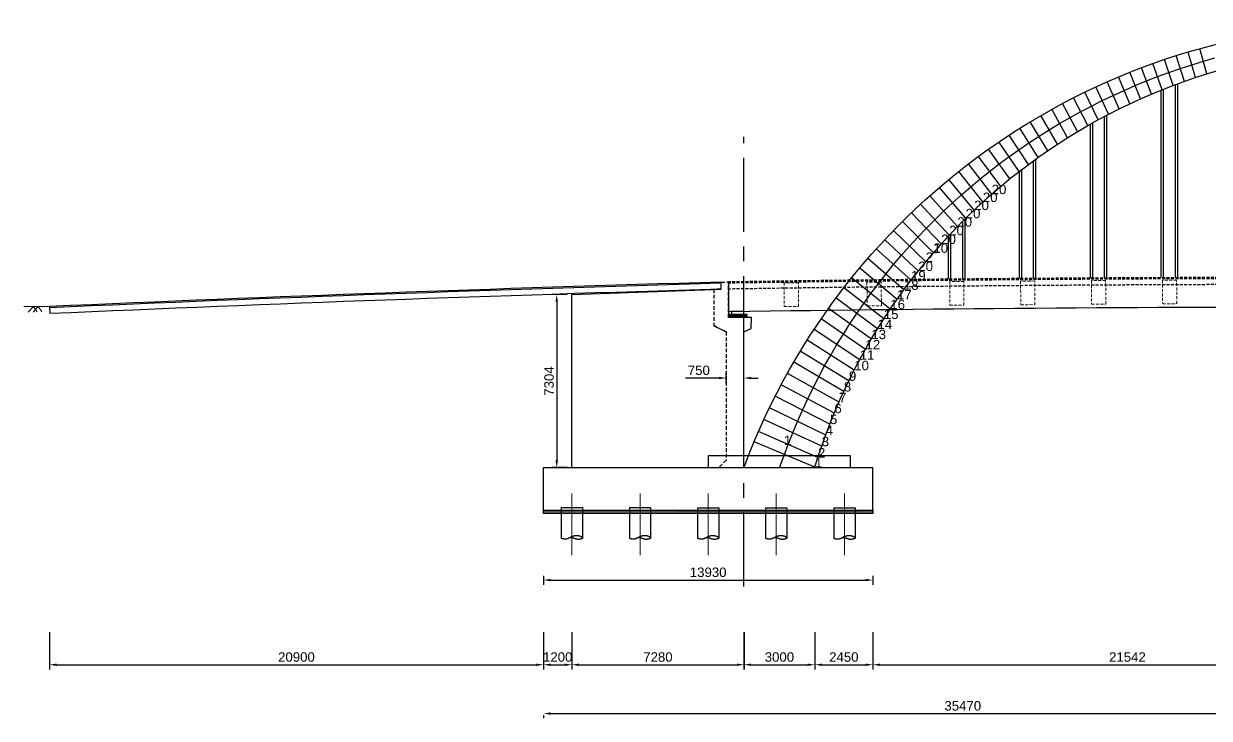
# Model space of a CAD drawing. Header units: millimetres. Extents: x 1231188 to 3867842, y -5478610 to -489530.
# Drawn here: x 3068080 to 3118229, y -3053709 to -3024349 of the extents above; entities that cross this region are included whole.
import ezdxf

# ---------------------------------------------------------------- set-up
doc = ezdxf.new("R2010")
doc.units = ezdxf.units.MM
doc.header["$LTSCALE"] = 25
doc.header["$MEASUREMENT"] = 0
doc.header["$PDMODE"] = 3
doc.linetypes.add('CENTER', pattern=[2, 1.25, -0.25, 0.25, -0.25])
doc.linetypes.add('DASHED2', pattern=[0.375, 0.25, -0.125])
doc.layers.get('Defpoints').update_dxf_attribs({"color": 230, "lineweight": 9})
for name, color, linetype in [('ABUTMENT', 1, 'Continuous'), ('ARCH', 4, 'Continuous'), ('bearing', 7, 'Continuous'), ('con-outline', 7, 'Continuous'), ('Deck _Hidden', 7, 'DASHED2'), ('Girder _Hidden', 8, 'DASHED2'), ('Hatch 1', 14, 'Continuous'), ('pedestal', 7, 'Continuous'), ('Pile Cap', 21, 'Continuous'), ('Restraint-1', 8, 'DASHED2'), ('SLOPEEARTH', 3, 'Continuous'), ('Suspender', 3, 'Continuous'), ('WC_Hidden', 8, 'DASHED2')]:
    doc.layers.add(name, color=color, linetype=linetype)
for name, color, linetype, lineweight in [('Center line', 252, 'CENTER', 9), ('COLUMN', 1, 'Continuous', 25), ('Con_Hidden', 8, 'DASHED2', 9), ('Construction Line', 170, 'Continuous', 25), ('DIM', 8, 'Continuous', 13), ('HATCH', 191, 'Continuous', 9), ('HOUSEP1', 7, 'Continuous', 15), ('PILE', 214, 'Continuous', 30)]:
    doc.layers.add(name, color=color, linetype=linetype, lineweight=lineweight)
doc.styles.add('ARIAL', font='arial.ttf', dxfattribs={"height": 400})
doc.styles.get("Standard").update_dxf_attribs({"font": 'swissl.ttf'})
doc.dimstyles.new('dim-50', dxfattribs={"dimtxt": 200, "dimasz": 200, "dimexe": 20, "dimexo": 20, "dimgap": 0.09, "dimtad": 0, "dimdec": 0, "dimzin": 0, "dimdsep": 46, "dimtxsty": 'Standard', "dimcen": 0.09, "dimclrd": 5, "dimclrt": 5, "dimazin": 0, "dimtfac": 1, "dimtdec": 0, "dimtofl": 0, "dimtmove": 0, "dimatfit": 3, "dimfxl": 1, "dimtolj": 1, "dimtzin": 0, "dimarcsym": 0})

# ---------------------------------------------------------------- blocks, each defined once
blk = doc.blocks.new('*D906')
at = {"layer": 'Defpoints', "color": 0, "lineweight": -2, "ltscale": 150, "transparency": 16777216}
for p in [(3069167, -3049870), (3090068, -3049870), (3090068, -3051446)]:
    blk.add_point(p, dxfattribs=at)
at = {"layer": 'DIM', "color": 0, "lineweight": -2, "ltscale": 150, "transparency": 16777216}
for p, q in [((3069167, -3050070), (3069167, -3051646)), ((3090068, -3050070), (3090068, -3051646))]:
    blk.add_line(p, q, dxfattribs=at)
at = {"layer": 'DIM', "color": 5, "lineweight": -2, "ltscale": 150, "transparency": 16777216}
blk.add_line((3069467, -3051446), (3089768, -3051446), dxfattribs=at)
for points in [[(3069467, -3051396), (3069467, -3051496), (3069167, -3051446)], [(3089768, -3051396), (3089768, -3051496), (3090068, -3051446)]]:
    blk.add_solid(points, dxfattribs=at)
at = {"layer": 'DIM', "color": 2, "ltscale": 150, "transparency": 16777216, "insert": (3079617, -3051122), "char_height": 400, "attachment_point": 5, "style": 'ARIAL'}
blk.add_mtext('\\A1;20900', dxfattribs=at)
blk = doc.blocks.new('*D907')
at = {"layer": 'Defpoints', "color": 0, "lineweight": -2, "ltscale": 150, "transparency": 16777216}
for p in [(3090068, -3049870), (3091268, -3049870), (3091268, -3051446)]:
    blk.add_point(p, dxfattribs=at)
at = {"layer": 'DIM', "color": 0, "lineweight": -2, "ltscale": 150, "transparency": 16777216}
for p, q in [((3090068, -3050070), (3090068, -3051646)), ((3091268, -3050070), (3091268, -3051646))]:
    blk.add_line(p, q, dxfattribs=at)
at = {"layer": 'DIM', "color": 5, "lineweight": -2, "ltscale": 150, "transparency": 16777216}
blk.add_line((3090368, -3051446), (3090968, -3051446), dxfattribs=at)
for points in [[(3090368, -3051396), (3090368, -3051496), (3090068, -3051446)], [(3090968, -3051396), (3090968, -3051496), (3091268, -3051446)]]:
    blk.add_solid(points, dxfattribs=at)
at = {"layer": 'DIM', "color": 2, "ltscale": 150, "transparency": 16777216, "insert": (3090668, -3051122), "char_height": 400, "attachment_point": 5, "style": 'ARIAL'}
blk.add_mtext('\\A1;1200', dxfattribs=at)
blk = doc.blocks.new('*D908')
at = {"layer": 'Defpoints', "color": 0, "lineweight": -2, "ltscale": 150, "transparency": 16777216}
for p in [(3091268, -3049870), (3098548, -3049870), (3098548, -3051446)]:
    blk.add_point(p, dxfattribs=at)
at = {"layer": 'DIM', "color": 0, "lineweight": -2, "ltscale": 150, "transparency": 16777216}
for p, q in [((3091268, -3050070), (3091268, -3051646)), ((3098548, -3050070), (3098548, -3051646))]:
    blk.add_line(p, q, dxfattribs=at)
at = {"layer": 'DIM', "color": 5, "lineweight": -2, "ltscale": 150, "transparency": 16777216}
blk.add_line((3091568, -3051446), (3098248, -3051446), dxfattribs=at)
for points in [[(3091568, -3051396), (3091568, -3051496), (3091268, -3051446)], [(3098248, -3051396), (3098248, -3051496), (3098548, -3051446)]]:
    blk.add_solid(points, dxfattribs=at)
at = {"layer": 'DIM', "color": 2, "ltscale": 150, "transparency": 16777216, "insert": (3094908, -3051122), "char_height": 400, "attachment_point": 5, "style": 'ARIAL'}
blk.add_mtext('\\A1;7280', dxfattribs=at)
blk = doc.blocks.new('*D909')
at = {"layer": 'Defpoints', "color": 0, "lineweight": -2, "ltscale": 150, "transparency": 16777216}
for p in [(3098547, -3049870), (3101546, -3049870), (3101546, -3051446)]:
    blk.add_point(p, dxfattribs=at)
at = {"layer": 'DIM', "color": 0, "lineweight": -2, "ltscale": 150, "transparency": 16777216}
for p, q in [((3098547, -3050070), (3098547, -3051646)), ((3101546, -3050070), (3101546, -3051646))]:
    blk.add_line(p, q, dxfattribs=at)
at = {"layer": 'DIM', "color": 5, "lineweight": -2, "ltscale": 150, "transparency": 16777216}
blk.add_line((3098847, -3051446), (3101246, -3051446), dxfattribs=at)
for points in [[(3098847, -3051396), (3098847, -3051496), (3098547, -3051446)], [(3101246, -3051396), (3101246, -3051496), (3101546, -3051446)]]:
    blk.add_solid(points, dxfattribs=at)
at = {"layer": 'DIM', "color": 2, "ltscale": 150, "transparency": 16777216, "insert": (3100046, -3051122), "char_height": 400, "attachment_point": 5, "style": 'ARIAL'}
blk.add_mtext('\\A1;3000', dxfattribs=at)
blk = doc.blocks.new('*D910')
at = {"layer": 'Defpoints', "color": 0, "lineweight": -2, "ltscale": 150, "transparency": 16777216}
for p in [(3101546, -3049870), (3103997, -3049870), (3103997, -3051446)]:
    blk.add_point(p, dxfattribs=at)
at = {"layer": 'DIM', "color": 0, "lineweight": -2, "ltscale": 150, "transparency": 16777216}
for p, q in [((3101546, -3050070), (3101546, -3051646)), ((3103997, -3050070), (3103997, -3051646))]:
    blk.add_line(p, q, dxfattribs=at)
at = {"layer": 'DIM', "color": 5, "lineweight": -2, "ltscale": 150, "transparency": 16777216}
blk.add_line((3101846, -3051446), (3103697, -3051446), dxfattribs=at)
for points in [[(3101846, -3051396), (3101846, -3051496), (3101546, -3051446)], [(3103697, -3051396), (3103697, -3051496), (3103997, -3051446)]]:
    blk.add_solid(points, dxfattribs=at)
at = {"layer": 'DIM', "color": 2, "ltscale": 150, "transparency": 16777216, "insert": (3102771, -3051122), "char_height": 400, "attachment_point": 5, "style": 'ARIAL'}
blk.add_mtext('\\A1;2450', dxfattribs=at)
blk = doc.blocks.new('*D911')
at = {"layer": 'Defpoints', "color": 0, "lineweight": -2, "ltscale": 150, "transparency": 16777216}
for p in [(3103996, -3049870), (3125538, -3049870), (3125538, -3051446)]:
    blk.add_point(p, dxfattribs=at)
at = {"layer": 'DIM', "color": 0, "lineweight": -2, "ltscale": 150, "transparency": 16777216}
for p, q in [((3103996, -3050070), (3103996, -3051646)), ((3125538, -3050070), (3125538, -3051646))]:
    blk.add_line(p, q, dxfattribs=at)
at = {"layer": 'DIM', "color": 5, "lineweight": -2, "ltscale": 150, "transparency": 16777216}
blk.add_line((3104296, -3051446), (3125238, -3051446), dxfattribs=at)
for points in [[(3104296, -3051396), (3104296, -3051496), (3103996, -3051446)], [(3125238, -3051396), (3125238, -3051496), (3125538, -3051446)]]:
    blk.add_solid(points, dxfattribs=at)
at = {"layer": 'DIM', "color": 2, "ltscale": 150, "transparency": 16777216, "insert": (3114767, -3051122), "char_height": 400, "attachment_point": 5, "style": 'ARIAL'}
blk.add_mtext('\\A1;21542', dxfattribs=at)
blk = doc.blocks.new('*D898')
at = {"layer": 'Defpoints', "color": 0, "lineweight": -2, "ltscale": 150, "transparency": 16777216}
for p in [(3090068, -3053377, 46692), (3125538, -3053377), (3125538, -3053509)]:
    blk.add_point(p, dxfattribs=at)
at = {"layer": 'DIM', "color": 0, "lineweight": -2, "ltscale": 150, "transparency": 16777216}
for p, q in [((3090068, -3053577), (3090068, -3053709)), ((3125538, -3053577), (3125538, -3053709))]:
    blk.add_line(p, q, dxfattribs=at)
at = {"layer": 'DIM', "color": 5, "lineweight": -2, "ltscale": 150, "transparency": 16777216}
blk.add_line((3090368, -3053509), (3125238, -3053509), dxfattribs=at)
for points in [[(3090368, -3053459), (3090368, -3053559), (3090068, -3053509)], [(3125238, -3053459), (3125238, -3053559), (3125538, -3053509)]]:
    blk.add_solid(points, dxfattribs=at)
at = {"layer": 'DIM', "color": 2, "ltscale": 150, "transparency": 16777216, "insert": (3107803, -3053185), "char_height": 400, "attachment_point": 5, "style": 'ARIAL'}
blk.add_mtext('\\A1;35470', dxfattribs=at)
blk = doc.blocks.new('*D900')
at = {"layer": 'Defpoints', "color": 0, "lineweight": -2, "ltscale": 150, "transparency": 16777216}
for p in [(3090067, -3047483, 46692), (3103997, -3047484, 46692), (3103997, -3047864)]:
    blk.add_point(p, dxfattribs=at)
at = {"layer": 'DIM', "color": 0, "lineweight": -2, "ltscale": 150, "transparency": 16777216}
for p, q in [((3090067, -3047683), (3090067, -3048064)), ((3103997, -3047684), (3103997, -3048064))]:
    blk.add_line(p, q, dxfattribs=at)
at = {"layer": 'DIM', "color": 5, "lineweight": -2, "ltscale": 150, "transparency": 16777216}
blk.add_line((3090367, -3047864), (3103697, -3047864), dxfattribs=at)
for points in [[(3090367, -3047814), (3090367, -3047914), (3090067, -3047864)], [(3103697, -3047814), (3103697, -3047914), (3103997, -3047864)]]:
    blk.add_solid(points, dxfattribs=at)
at = {"layer": 'DIM', "color": 2, "ltscale": 150, "transparency": 16777216, "insert": (3097032, -3047540), "char_height": 400, "attachment_point": 5, "style": 'ARIAL'}
blk.add_mtext('\\A1;13930', dxfattribs=at)
blk = doc.blocks.new('*D912')
at = {"layer": 'Defpoints', "color": 0, "lineweight": -2, "ltscale": 150, "transparency": 16777216}
for p in [(3098546, -3039326), (3097796, -3039745), (3098546, -3039745, 4369)]:
    blk.add_point(p, dxfattribs=at)
at = {"layer": 'DIM', "color": 5, "lineweight": -2, "ltscale": 150, "transparency": 16777216}
for p, q in [((3097496, -3039326), (3096077, -3039326)), ((3098846, -3039326), (3099146, -3039326))]:
    blk.add_line(p, q, dxfattribs=at)
at = {"layer": 'DIM', "color": 0, "lineweight": -2, "ltscale": 150, "transparency": 16777216}
for p, q in [((3097796, -3039545), (3097796, -3039126)), ((3098546, -3039545), (3098546, -3039126))]:
    blk.add_line(p, q, dxfattribs=at)
at = {"layer": 'DIM', "color": 5, "lineweight": -2, "ltscale": 150, "transparency": 16777216}
for points in [[(3097496, -3039276), (3097496, -3039376), (3097796, -3039326)], [(3098846, -3039276), (3098846, -3039376), (3098546, -3039326)]]:
    blk.add_solid(points, dxfattribs=at)
at = {"layer": 'DIM', "color": 2, "ltscale": 150, "transparency": 16777216, "insert": (3096636, -3039002), "char_height": 400, "attachment_point": 5, "style": 'ARIAL'}
blk.add_mtext('\\A1;750', dxfattribs=at)
blk = doc.blocks.new('*D913')
at = {"layer": 'Defpoints', "color": 0, "lineweight": -2, "ltscale": 150, "transparency": 16777216}
for p in [(3091268, -3035801, 46692), (3090627, -3043105), (3091268, -3043105, 46692)]:
    blk.add_point(p, dxfattribs=at)
at = {"layer": 'DIM', "color": 0, "lineweight": -2, "ltscale": 150, "transparency": 16777216}
for p, q in [((3091068, -3035801), (3090427, -3035801)), ((3091068, -3043105), (3090427, -3043105))]:
    blk.add_line(p, q, dxfattribs=at)
at = {"layer": 'DIM', "color": 5, "lineweight": -2, "ltscale": 150, "transparency": 16777216}
blk.add_line((3090627, -3036101), (3090627, -3042805), dxfattribs=at)
for points in [[(3090577, -3036101), (3090677, -3036101), (3090627, -3035801)], [(3090577, -3042805), (3090677, -3042805), (3090627, -3043105)]]:
    blk.add_solid(points, dxfattribs=at)
at = {"layer": 'DIM', "color": 2, "ltscale": 150, "transparency": 16777216, "insert": (3090302, -3039453), "char_height": 400, "attachment_point": 5, "rotation": 90, "style": 'ARIAL'}
blk.add_mtext('\\A1;7304', dxfattribs=at)

msp = doc.modelspace()

# ---------------------------------------------------------------- hatches: boundary and pattern name
at = {"layer": 'HATCH', "linetype": 'ByBlock', "ltscale": 100}
h = msp.add_hatch(dxfattribs=at)
h.set_pattern_fill('AR-CONC', color=256, scale=22, style=0)
h.set_pattern_definition([(50, (-7724980.62, -8600337.04), (157.7972402, -13.8054697), [16.5, -181.5]), (355, (-7724980.62, -8600337.04), (-30.5252934, 165.4822694), [13.2, -145.2]), (100.4514, (-7724967.47, -8600338.19), (127.272064, 151.6766993), [14.0228418, -154.2512646]), (46.1842, (-7724980.62, -8600293.04), (234.7930307, -36.414183), [24.75, -272.25]), (96.6356, (-7724961.05, -8600296.08), (205.6257952, 214.3059316), [21.0342634, -231.37686]), (351.1842, (-7724980.62, -8600293.04), (205.625628, 214.306092), [19.8, -217.8]), (21, (-7724958.62, -8600304.04), (131.3195515, -88.576156), [16.5, -181.5]), (326, (-7724958.62, -8600304.04), (53.529373, 159.53301), [13.2, -145.2]), (71.4514, (-7724947.67, -8600311.42), (184.8489783, 70.9567093), [14.0228418, -154.2512646]), (37.5, (-7724980.615, -8600337.04), (2.67516817, 73.23664784), [0, -143.44, 0, -147.4, 0, -145.75]), (7.5, (-7724980.615, -8600337.04), (57.87529824, 86.7705766), [0, -84.04, 0, -140.14, 0, -55.55]), (327.5, (-7725029.675, -8600337.04), (117.44093596, -4.96207178), [0, -55, 0, -171.6, 0, -227.7]), (317.5, (-7725051.68, -8600337.04), (128.30095726, 22.0230961), [0, -71.5, 0, -113.96, 0, -161.7])])
h.paths.add_polyline_path([(3095733.5, -3044906.6), (3095733.5, -3044981.6), (3103545.5, -3044981.6), (3103545.5, -3044906.6)])
at = {"layer": 'Hatch 1', "ltscale": 20}
h = msp.add_hatch(dxfattribs=at)
h.set_pattern_fill('ANSI31', color=256, scale=10, angle=-0.03242)
h.set_pattern_definition([(44.9675773, (-2139964.984, -476226), (-22.43793229, 22.46334113), [])])
h.paths.add_polyline_path([(3098659, -3036623.7), (3097908.9, -3036623.7), (3097908.9, -3036773.7), (3098659, -3036773.7)])

# ---------------------------------------------------------------- linework, layer by layer
at = {"layer": 'ABUTMENT', "linetype": 'DASHED2', "ltscale": 25}
for p, q in [((3097587.4, -3035271.2, 46777.2), (3097887.1, -3035264.8, 46691.8)), ((3097587.4, -3035571.7, 4140.2), (3097587.4, -3035271.2, 46777.2)), ((3097886.9, -3036773.7, 68040.5), (3097886.9, -3035264.8, 68040.5)), ((3097797.1, -3037375.8, 63770.8), (3097267.5, -3037111, 63770.8))]:
    msp.add_line(p, q, dxfattribs=at)
at = {"layer": 'ABUTMENT', "ltscale": 20}
for p, q in [((3091267.5, -3035801, 46691.8), (3097267.5, -3035580.3, 4140.2)), ((3091267.5, -3043105.1, 46691.8), (3091267.5, -3035801, 46691.6))]:
    msp.add_line(p, q, dxfattribs=at)
at = {"layer": 'ABUTMENT', "linetype": 'DASHED2', "ltscale": 25}
for points, elevation in [([(3097567.4, -3035571.7), (3097267.5, -3035580.3), (3097267.5, -3037111)], 4140.2), ([(3098545.5, -3043105.1), (3098545.5, -3041276.2)], 4369)]:
    msp.add_lwpolyline(points, dxfattribs=dict(at, elevation=elevation))
at = {"layer": 'ABUTMENT', "ltscale": 20}
for points, elevation in [([(3097267.5, -3035580.3), (3097567.4, -3035571.7), (3097587.4, -3035571.7)], 4140.2), ([(3098545.5, -3037376.1), (3098545.5, -3037376.1), (3098845.5, -3037226.1), (3098867.3, -3036774), (3097908.9, -3036773.7)], 68139.8), ([(3098545.5, -3041276.2), (3098545.5, -3037376.1)], 4369)]:
    msp.add_lwpolyline(points, dxfattribs=dict(at, elevation=elevation))
at = {"layer": 'ABUTMENT', "linetype": 'DASHED2', "ltscale": 25}
msp.add_lwpolyline([(3097277.2, -3037115.9), (3097797.1, -3037375.8), (3097793.9, -3042804.8), (3097493.5, -3043104.8)], dxfattribs=at)
at = {"layer": 'ARCH', "lineweight": -2, "ltscale": 100}
msp.add_lwpolyline([(3100045.8, -3043102.4), (3100260.2, -3042560.8), (3100420.8, -3042131.4), (3100613.3, -3041644), (3100815.1, -3041160.8), (3101026, -3040682.1), (3101246, -3040208), (3101474.8, -3039738.6), (3101712.6, -3039274.2), (3101959, -3038814.8), (3102214.1, -3038360.7), (3102477.7, -3037911.9), (3102749.7, -3037468.7), (3103030, -3037031.1), (3103318.4, -3036599.4), (3103614.8, -3036173.6), (3103919.2, -3035753.9), (3104231.3, -3035340.4), (3104551.1, -3034933.4), (3104878.4, -3034532.8), (3105213.2, -3034138.8), (3105555.2, -3033751.6), (3105904.3, -3033371.3), (3106260.4, -3032998), (3106623.4, -3032631.8), (3106993.1, -3032272.8), (3107369.3, -3031921.2), (3107752, -3031577.1), (3108141, -3031240.5), (3108536.1, -3030911.6), (3108937.2, -3030590.4), (3109344.2, -3030277.2), (3109756.8, -3029971.9), (3110175, -3029674.7), (3110598.5, -3029385.6), (3111027.3, -3029104.8), (3111461.2, -3028832.4), (3111899.9, -3028568.3), (3112343.5, -3028312.8), (3112791.6, -3028065.9), (3113244.2, -3027827.6), (3113701, -3027598), (3114162, -3027377.2), (3114626.9, -3027165.4), (3115095.6, -3026962.4), (3115567.9, -3026768.4), (3116043.7, -3026583.5), (3116522.7, -3026407.7), (3117004.9, -3026241.1), (3117490, -3026083.7), (3117977.9, -3025935.5), (3118468.5, -3025796.7)], dxfattribs=at)
at = {"layer": 'bearing', "ltscale": 10, "elevation": -0.2}
msp.add_lwpolyline([(3098017.8, -3036623.7), (3098545.5, -3036624), (3098545.5, -3036505), (3098017.8, -3036511)], close=True, dxfattribs=at)
at = {"layer": 'Center line', "ltscale": 100}
for p, q in [((3091267.5, -3046812.1, 46691.8), (3091267.5, -3044206.3, 46691.8)), ((3094149.5, -3046812.1, 35018.8), (3094149.5, -3044206.3, 35018.8)), ((3097031.5, -3046813.6, 4140.2), (3097031.5, -3044207.9, 4140.2)), ((3099913.5, -3046813.6, 11672.9), (3099913.5, -3044207.9, 11672.9)), ((3102795.5, -3046813.6), (3102795.5, -3044207.9))]:
    msp.add_line(p, q, dxfattribs=at)
at = {"layer": 'COLUMN', "color": 8, "lineweight": -2, "ltscale": 100}
for p, q in [((3097567.4, -3035271.6, 4140.2), (3097567.4, -3035571.7, 4140.2)), ((3097907.2, -3036114.5), (3097907.2, -3035264.4)), ((3069167.1, -3036305.5, 8280.3), (3069190.6, -3036604.7, 8280.3))]:
    msp.add_line(p, q, dxfattribs=at)
at = {"layer": 'COLUMN', "lineweight": 30, "ltscale": 100}
for p, q in [((3090067.5, -3044905.1, 46691.8), (3090067.5, -3043105.1, 46691.8)), ((3090067.5, -3043105.1, 46691.8), (3103995.5, -3043105.1, 46691.8)), ((3103995.5, -3044905.1, 46691.8), (3103995.5, -3043105.1, 46691.8))]:
    msp.add_line(p, q, dxfattribs=at)
for points in [[(3098545.5, -3043105.1), (3098592.1, -3042981.7, -0.6912061), (3152496, -3042974.1), (3152545.5, -3043105.1)], [(3101546.1, -3043105.1), (3101546.1, -3043099.8, -0.7396558), (3149544.9, -3043099.8, -45.2344682)]]:
    msp.add_lwpolyline(points, format="xyb", dxfattribs=at)
at = {"layer": 'COLUMN', "color": 8, "lineweight": -2, "ltscale": 100, "elevation": 4140.2}
for points in [[(3097567.4, -3035271.6, 0.003938), (3069167.1, -3036305.5, 0.0039368)], [(3097567.4, -3035321.6, 0.0039376), (3069171, -3036355.3, 0.0039219)], [(3097567.4, -3035571.7, 0.0039354), (3069190.6, -3036604.7, 0.0039197)]]:
    msp.add_lwpolyline(points, format="xyb", dxfattribs=at)
at = {"layer": 'COLUMN', "lineweight": 30, "ltscale": 100, "elevation": 4140.2}
msp.add_lwpolyline([(3090067.5, -3044906.6), (3103995.5, -3044906.6), (3103995.5, -3045055.1), (3090067.5, -3045055.1)], close=True, dxfattribs=at)
at = {"layer": 'COLUMN', "color": 8, "lineweight": -2}
for p in [(3118126.5, -3026470.1), (3116707.6, -3026956), (3117177.3, -3026784.6), (3117650.4, -3026622.6), (3115779, -3027326.7), (3116241.5, -3027136.7), (3114415.4, -3027951.3), (3114865.8, -3027734), (3115320.3, -3027525.8), (3113528.2, -3028412.5), (3113969.5, -3028177.4), (3112660, -3028908.6), (3113091.7, -3028656.2), (3111812.3, -3029439), (3112233.6, -3029169.6), (3110986.4, -3030002.6), (3111396.6, -3029716.7), (3110582.1, -3030296.7), (3109791.3, -3030908.7), (3110183.6, -3030598.8), (3109405.2, -3031226.4), (3108652.4, -3031884.6), (3109025.5, -3031551.7), (3108286, -3032224.8), (3107573.8, -3032926.7), (3107926.4, -3032572.2), (3107228.4, -3033288.2), (3106559.5, -3034031.4), (3106890.2, -3033656.4), (3106236.2, -3034412.8), (3105920.6, -3034800.7), (3105612.9, -3035194.7), (3105021.1, -3036000.7), (3105313, -3035594.8), (3104737.4, -3036412.4), (3104462, -3036829.7), (3104194.9, -3037252.4), (3103936.3, -3037680.3), (3103444.9, -3038551.2), (3103686.3, -3038113.3), (3103212.3, -3038993.8), (3102988.6, -3039440.9), (3102773.8, -3039892.4), (3102568.1, -3040348.1), (3102371.5, -3040807.9), (3102184, -3041271.4), (3102005.9, -3041738.6), (3101837.1, -3042209.2), (3101677.7, -3042683.1)]:
    msp.add_point(p, dxfattribs=at)
at = {"layer": 'con-outline', "linetype": 'DASHED2', "ltscale": 10, "elevation": -0.2}
msp.add_lwpolyline([(3098670.9, -3036774), (3097908.9, -3036773.7), (3097908.9, -3036623.7), (3098670.9, -3036624)], close=True, dxfattribs=at)
at = {"layer": 'Con_Hidden', "ltscale": 20}
for points in [[(3100249.1, -3036296), (3100849.1, -3036296), (3100849.1, -3035296), (3100249.1, -3035296)], [(3103761.2, -3036276.4), (3104361.2, -3036268.9), (3104348.7, -3035269), (3103748.7, -3035276.5)], [(3107251.7, -3036248.5), (3107851.7, -3036246.5), (3107848.4, -3035246.5), (3107248.4, -3035248.5)], [(3110254.2, -3036227), (3110854.2, -3036223.5), (3110848.3, -3035223.5), (3110248.3, -3035227)], [(3113250.5, -3036208), (3113850.5, -3036205), (3113845.5, -3035205), (3113245.5, -3035208)], [(3116257.4, -3036187.5), (3116857.4, -3036182), (3116848.2, -3035182), (3116248.3, -3035187.5)]]:
    msp.add_lwpolyline(points, close=True, dxfattribs=at)
at = {"layer": 'Construction Line', "lineweight": -2, "ltscale": 100}
for p, q in [((3118126.5, -3026470.1), (3117829.4, -3025401)), ((3116707.6, -3026956), (3116337.8, -3025859.5)), ((3117177.3, -3026784.6), (3116832.5, -3025697.6)), ((3117650.4, -3026622.6), (3117329.7, -3025544.8)), ((3115320.3, -3027525.8), (3114870.9, -3026399)), ((3115779, -3027326.7), (3115356.9, -3026210.2)), ((3116241.5, -3027136.7), (3115845.9, -3026030.4)), ((3113969.5, -3028177.4), (3113432.5, -3027018.6)), ((3114415.4, -3027951.3), (3113908.5, -3026803.2)), ((3114865.8, -3027734), (3114388, -3026596.7)), ((3113091.7, -3028656.2), (3112491.6, -3027475.5)), ((3113528.2, -3028412.5), (3112960.2, -3027242.7)), ((3112233.6, -3029169.6), (3111566.3, -3027967.1)), ((3112660, -3028908.6), (3112026.9, -3027717)), ((3111396.6, -3029716.7), (3110658, -3028493)), ((3111812.3, -3029439), (3111110, -3028225.8)), ((3110986.4, -3030002.6), (3110210.6, -3028768.6)), ((3110183.6, -3030598.8), (3109329.9, -3029345)), ((3110582.1, -3030296.7), (3109767.9, -3029052.7)), ((3109405.2, -3031226.4), (3108469.2, -3029954.5)), ((3109791.3, -3030908.7), (3108897, -3029645.7)), ((3109025.5, -3031551.7), (3108046.7, -3030271.4)), ((3108286, -3032224.8), (3107218, -3030929.4)), ((3108652.4, -3031884.6), (3107629.6, -3030596.4)), ((3107926.4, -3032572.2), (3106812.2, -3031270.3)), ((3107228.4, -3033288.2), (3106018.4, -3031975.4)), ((3107573.8, -3032926.7), (3106412.3, -3031619)), ((3106890.2, -3033656.4), (3105630.6, -3032339.6)), ((3106559.5, -3034031.4), (3105249.1, -3032711.3)), ((3105920.6, -3034800.7), (3104505.7, -3033477)), ((3106236.2, -3034412.8), (3104874.1, -3033090.4)), ((3105612.9, -3035194.7), (3104144, -3033870.9)), ((3105313, -3035594.8), (3103789.3, -3034272)), ((3105021.1, -3036000.7), (3103441.5, -3034680.1)), ((3104462, -3036829.7), (3102767.6, -3035517.4)), ((3104737.4, -3036412.4), (3103100.9, -3035095.3)), ((3104194.9, -3037252.4), (3102441.8, -3035946.3)), ((3103936.3, -3037680.3), (3102123.6, -3036381.9)), ((3103686.3, -3038113.3), (3101813.1, -3036824)), ((3103444.9, -3038551.2), (3101510.5, -3037272.6)), ((3103212.3, -3038993.8), (3101215.9, -3037727.5)), ((3102988.6, -3039440.9), (3100929.5, -3038188.7)), ((3102773.8, -3039892.4), (3100651.4, -3038655.9)), ((3102568.1, -3040348.1), (3100381.6, -3039129.1)), ((3102371.5, -3040807.9), (3100120.5, -3039608.1)), ((3102184, -3041271.4), (3099868, -3040092.8)), ((3102005.9, -3041738.6), (3099624.3, -3040583.1)), ((3101837.1, -3042209.2), (3099389.6, -3041078.8)), ((3101546.1, -3043099.8), (3098974.4, -3042021.8)), ((3101677.7, -3042683.1), (3099164, -3041579.8)), ((3098545.5, -3043105.1), (3101546.1, -3043099.8))]:
    msp.add_line(p, q, dxfattribs=at)
at = {"layer": 'Deck _Hidden', "ltscale": 20}
for points in [[(3097907.2, -3035314.4, -0.0041456), (3125545.4, -3035122.6)], [(3097907.2, -3035564.5, -0.0041462), (3125545.1, -3035372.6)]]:
    msp.add_lwpolyline(points, format="xyb", dxfattribs=at)
at = {"layer": 'Girder _Hidden', "color": 4, "linetype": 'ByBlock', "ltscale": 15}
msp.add_lwpolyline([(3097925.4, -3036514.3, -0.0041456), (3125543.8, -3036322.6, -0.0041456)], format="xyb", dxfattribs=at)
at = {"layer": 'HATCH', "linetype": 'ByBlock', "ltscale": 100}
for p, q in [((3090067.5, -3044980.1, 46691.8), (3103995.5, -3044980.1, 46691.8)), ((3090067.5, -3045055.1, 46691.8), (3103995.5, -3045055.1, 46691.8)), ((3103995.5, -3044980.1, 46691.8), (3103995.5, -3044905.1, 46691.8)), ((3103995.5, -3045055.1, 46691.8), (3103995.5, -3044980.1, 46691.8))]:
    msp.add_line(p, q, dxfattribs=at)
at = {"layer": 'HOUSEP1', "ltscale": 100}
for p, q in [((3069167.1, -3036305.5, 4140.2), (3068079.9, -3036305.5, 4140.2)), ((3068493.7, -3036305.5), (3068271.8, -3036540.5)), ((3068695.2, -3036305.5), (3068473.4, -3036540.5)), ((3068493.7, -3036305.5), (3068648.2, -3036530.1)), ((3068695.2, -3036305.5), (3068849.8, -3036530.1))]:
    msp.add_line(p, q, dxfattribs=at)
at = {"layer": 'pedestal', "linetype": 'ByBlock', "ltscale": 100}
for p, q in [((3097045.5, -3042605.1), (3103045.5, -3042605.1)), ((3097045.5, -3043105.1), (3097045.5, -3042605.1)), ((3103045.5, -3042605.1), (3103045.5, -3043105.1))]:
    msp.add_line(p, q, dxfattribs=at)
at = {"layer": 'PILE', "linetype": 'DASHED2', "ltscale": 2000}
for p, q in [((3090817.5, -3044804.8, 46691.8), (3091717.5, -3044804.8, 46691.8)), ((3090817.5, -3044804.8, 46691.8), (3090817.5, -3046104.5, 46691.8)), ((3091717.5, -3044804.8, 46691.8), (3091717.5, -3046104.5, 46691.8)), ((3093699.5, -3044804.8, 35018.8), (3094599.5, -3044804.8, 35018.8)), ((3093699.5, -3044804.8, 35018.8), (3093699.5, -3046104.5, 35018.8)), ((3094599.5, -3044804.8, 35018.8), (3094599.5, -3046104.5, 35018.8)), ((3096581.5, -3044806.3, 4140.2), (3097481.5, -3044806.3, 4140.2)), ((3096581.5, -3044806.3, 4140.2), (3096581.5, -3046106, 4140.2)), ((3097481.5, -3044806.3, 4140.2), (3097481.5, -3046106, 4140.2)), ((3099463.5, -3044806.3, 11672.9), (3100363.5, -3044806.3, 11672.9)), ((3099463.5, -3044806.3, 11672.9), (3099463.5, -3046106, 11672.9)), ((3100363.5, -3044806.3, 11672.9), (3100363.5, -3046106, 11672.9)), ((3102345.5, -3044806.3), (3103245.5, -3044806.3)), ((3102345.5, -3044806.3), (3102345.5, -3046106)), ((3103245.5, -3044806.3), (3103245.5, -3046106))]:
    msp.add_line(p, q, dxfattribs=at)
for points, knots in [([(3091717.5, -3046104.5, 46691.8), (3091717.5, -3046063.2, 46691.8), (3091528.4, -3045959.8, 46691.8), (3091243.3, -3046020, 46691.8), (3091016.4, -3046179.8, 46691.8), (3090865.3, -3046116.2, 46691.8), (3090817.5, -3046104.5, 46691.8)], [0, 0, 0, 0, 244.9137212, 595.5205607, 904.3406959, 1047.3117083, 1047.3117083, 1047.3117083, 1047.3117083]), ([(3091717.5, -3046104.5, 46691.8), (3091717.5, -3046104.5, 46691.8), (3091515, -3046198.2, 46691.8), (3091300.7, -3046057.4, 46691.8), (3091138.4, -3046087.9, 46691.8), (3091119.3, -3046105.3, 46691.8)], [0, 0, 0, 0, 275.407679, 579.85691, 760.1416168, 760.1416168, 760.1416168, 760.1416168]), ([(3094599.5, -3046104.5, 35018.8), (3094599.5, -3046063.2, 35018.8), (3094410.4, -3045959.8, 35018.8), (3094125.3, -3046020, 35018.8), (3093898.4, -3046179.8, 35018.8), (3093747.3, -3046116.2, 35018.8), (3093699.5, -3046104.5, 35018.8)], [0, 0, 0, 0, 244.9137212, 595.5205607, 904.3406959, 1047.3117083, 1047.3117083, 1047.3117083, 1047.3117083]), ([(3094599.5, -3046104.5, 35018.8), (3094599.5, -3046104.5, 35018.8), (3094397, -3046198.2, 35018.8), (3094182.7, -3046057.4, 35018.8), (3094020.4, -3046087.9, 35018.8), (3094001.3, -3046105.3, 35018.8)], [0, 0, 0, 0, 275.407679, 579.85691, 760.1416168, 760.1416168, 760.1416168, 760.1416168]), ([(3097481.5, -3046106, 4140.2), (3097481.5, -3046064.7, 4140.2), (3097292.4, -3045961.3, 4140.2), (3097007.3, -3046021.5, 4140.2), (3096780.4, -3046181.3, 4140.2), (3096629.3, -3046117.7, 4140.2), (3096581.5, -3046106, 4140.2)], [0, 0, 0, 0, 244.9137212, 595.5205607, 904.3406959, 1047.3117083, 1047.3117083, 1047.3117083, 1047.3117083]), ([(3097481.5, -3046106, 4140.2), (3097481.5, -3046106, 4140.2), (3097279, -3046199.7, 4140.2), (3097064.7, -3046059, 4140.2), (3096902.4, -3046089.4, 4140.2), (3096883.3, -3046106.8, 4140.2)], [0, 0, 0, 0, 275.407679, 579.85691, 760.1416168, 760.1416168, 760.1416168, 760.1416168]), ([(3100363.5, -3046106, 11672.9), (3100363.5, -3046064.7, 11672.9), (3100174.4, -3045961.3, 11672.9), (3099889.3, -3046021.5, 11672.9), (3099662.4, -3046181.3, 11672.9), (3099511.3, -3046117.7, 11672.9), (3099463.5, -3046106, 11672.9)], [0, 0, 0, 0, 244.9137212, 595.5205607, 904.3406959, 1047.3117083, 1047.3117083, 1047.3117083, 1047.3117083]), ([(3100363.5, -3046106, 11672.9), (3100363.5, -3046106, 11672.9), (3100161, -3046199.7, 11672.9), (3099946.7, -3046059, 11672.9), (3099784.4, -3046089.4, 11672.9), (3099765.3, -3046106.8, 11672.9)], [0, 0, 0, 0, 275.407679, 579.85691, 760.1416168, 760.1416168, 760.1416168, 760.1416168]), ([(3103245.5, -3046106), (3103245.5, -3046064.7), (3103056.4, -3045961.3), (3102771.3, -3046021.5), (3102544.4, -3046181.3), (3102393.3, -3046117.7), (3102345.5, -3046106)], [0, 0, 0, 0, 244.9137212, 595.5205607, 904.3406959, 1047.3117083, 1047.3117083, 1047.3117083, 1047.3117083]), ([(3103245.5, -3046106), (3103245.5, -3046106), (3103043, -3046199.7), (3102828.7, -3046059), (3102666.4, -3046089.4), (3102647.3, -3046106.8)], [0, 0, 0, 0, 275.407679, 579.85691, 760.1416168, 760.1416168, 760.1416168, 760.1416168])]:
    msp.add_open_spline(points, degree=3, knots=knots, dxfattribs=at)
at = {"layer": 'Pile Cap', "ltscale": 150}
msp.add_line((3090067.5, -3044905.1, 46691.8), (3103995.5, -3044905.1, 46691.8), dxfattribs=at)
at = {"layer": 'Restraint-1', "color": 4, "linetype": 'ByBlock', "ltscale": 20}
msp.add_line((3097908.9, -3036773.7, 68040.9), (3097907.2, -3036114.5), dxfattribs=at)
at = {"layer": 'SLOPEEARTH', "color": 0, "linetype": 'CENTER', "lineweight": -3, "ltscale": 100}
msp.add_line((3098545.5, -3048142), (3098545.5, -3029136.9), dxfattribs=at)
at = {"layer": 'Suspender'}
for p, q in [((3116798.3, -3035072.6), (3116798.3, -3026922.1)), ((3116898.3, -3035072.6), (3116898.3, -3026885.2)), ((3116198.3, -3035072.6), (3116198.3, -3027154)), ((3116298.3, -3035072.6), (3116298.3, -3027114.1)), ((3113798.3, -3035099.6), (3113798.3, -3028267.3)), ((3113898.3, -3035099.6), (3113898.3, -3028214.6)), ((3113198.3, -3035099.6), (3113198.3, -3028595.6)), ((3113298.3, -3035099.6), (3113298.3, -3028539.4)), ((3110298.3, -3035119.8), (3110298.3, -3030510.5)), ((3110798.3, -3035119.8), (3110798.3, -3030137.9)), ((3110898.3, -3035119.8), (3110898.3, -3030065.7)), ((3110198.3, -3035119.8), (3110198.3, -3030587.4)), ((3107798.4, -3035145.5), (3107798.4, -3032699.3)), ((3107898.4, -3035145.5), (3107898.4, -3032599.9)), ((3107198.4, -3035145.5), (3107198.4, -3033320.3)), ((3107298.4, -3035145.5), (3107298.4, -3033213.8))]:
    msp.add_line(p, q, dxfattribs=at)
at = {"layer": 'WC_Hidden', "ltscale": 20}
msp.add_lwpolyline([(3097907.2, -3035264.4, -0.0041455), (3125545.5, -3035072.6)], format="xyb", dxfattribs=at)

# ---------------------------------------------------------------- texts
at = {"layer": 'ARCH', "color": 8, "lineweight": -2, "ltscale": 100, "style": 'ARIAL'}
for s, p in [('20', (3108652.4, -3031887.2)), ('20', (3109025.5, -3031554.4)), ('20', (3108286, -3032227.4)), ('20', (3107573.8, -3032929.3)), ('20', (3107926.4, -3032574.8)), ('20', (3107228.4, -3033290.8)), ('20', (3106890.2, -3033659.1)), ('2`', (3106236.2, -3034415.5)), ('20', (3106559.5, -3034034)), ('10', (3106559.5, -3034034)), ('20', (3105920.6, -3034803.3)), ('19', (3105612.9, -3035197.3)), ('18', (3105313, -3035597.4)), ('16', (3104737.4, -3036415.1)), ('17', (3105021.1, -3036003.4)), ('15', (3104462, -3036832.3)), ('14', (3104194.9, -3037255)), ('13', (3103936.3, -3037682.9)), ('12', (3103686.3, -3038115.9)), ('11', (3103444.9, -3038553.8)), ('9', (3102988.6, -3039443.6)), ('10', (3103212.3, -3038996.4)), ('8', (3102773.8, -3039895.1)), ('7', (3102568.1, -3040350.8)), ('6', (3102371.5, -3040810.5)), ('5', (3102184, -3041274)), ('4', (3102005.9, -3041741.2)), ('1', (3100234.4, -3042163.4)), ('3', (3101837.1, -3042211.8)), ('2', (3101677.7, -3042685.7)), ('1', (3101546.1, -3043102.4))]:
    msp.add_text(s, height=400, dxfattribs=at).set_placement(p)

# ---------------------------------------------------------------- dimensions: what is measured, and where the dimension line sits
at = {"layer": 'DIM', "ltscale": 150}
dim = msp.add_linear_dim(base=(3090626.5, -3043105.1), p1=(3091267.5, -3035801, 46691.6), p2=(3091267.5, -3043105.1, 46691.8), angle=90, dimstyle='dim-50', override={"dimtxt": 300, "dimasz": 300, "dimexe": 200, "dimexo": 200, "dimgap": 120, "dimtad": 1, "dimtxsty": 'ARIAL', "dimclrt": 2}, dxfattribs=at)
dim.commit()
dim.dimension.update_dxf_attribs({"geometry": '*D913', "text_midpoint": (3090302.1, -3039453)})
for base, p1, p2, picture, middle in [((3098545.5, -3039326.2), (3097795.7, -3039745), (3098545.5, -3039745, 4369), '*D912', (3096636.1, -3039326.2)), ((3091267.5, -3051446.5), (3090067.5, -3049869.5), (3091267.5, -3049869.5), '*D907', (3090667.5, -3051446.5))]:
    dim = msp.add_linear_dim(base=base, p1=p1, p2=p2, dimstyle='dim-50', override={"dimtxt": 300, "dimasz": 300, "dimexe": 200, "dimexo": 200, "dimgap": 120, "dimtad": 1, "dimtxsty": 'ARIAL', "dimclrt": 2}, dxfattribs=at)
    dim.commit()
    dim.dimension.update_dxf_attribs({"geometry": picture, "text_midpoint": middle, "dimtype": 160})
for base, p1, p2, picture, middle in [((3103996.5, -3047864.5), (3090066.5, -3047483.3, 46691.8), (3103996.5, -3047483.5, 46691.8), '*D900', (3097031.5, -3047540.1)), ((3090067.5, -3051446.5), (3069167.1, -3049869.5), (3090067.5, -3049869.5), '*D906', (3079617.3, -3051122.3)), ((3098547.5, -3051446.5), (3091267.5, -3049869.5), (3098547.5, -3049869.5), '*D908', (3094907.5, -3051122.3)), ((3101546.1, -3051446.5), (3098546.5, -3049869.5), (3101546.1, -3049869.5), '*D909', (3100046.3, -3051122.1)), ((3103996.5, -3051446.5), (3101546.1, -3049869.5), (3103996.5, -3049869.5), '*D910', (3102771.3, -3051122.3)), ((3125537.7, -3051446.5), (3103995.5, -3049869.5), (3125537.7, -3049869.5), '*D911', (3114766.6, -3051122.3)), ((3125537.7, -3053509), (3090067.5, -3053377, 46691.8), (3125537.7, -3053377), '*D898', (3107802.6, -3053184.6))]:
    dim = msp.add_linear_dim(base=base, p1=p1, p2=p2, dimstyle='dim-50', override={"dimtxt": 300, "dimasz": 300, "dimexe": 200, "dimexo": 200, "dimgap": 120, "dimtad": 1, "dimtxsty": 'ARIAL', "dimclrt": 2}, dxfattribs=at)
    dim.commit()
    dim.dimension.update_dxf_attribs({"geometry": picture, "text_midpoint": middle})

doc.saveas('drawing.dxf')
